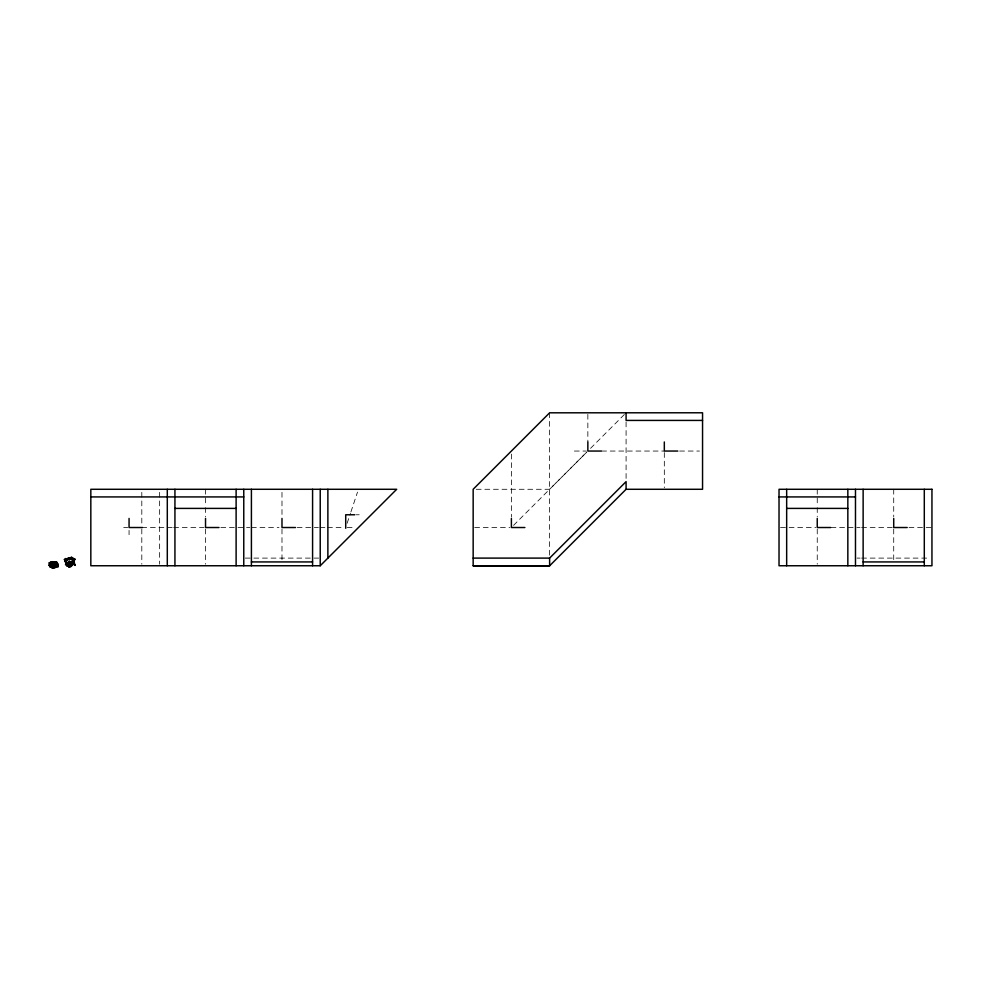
<?xml version="1.0" encoding="UTF-8"?>
<svg xmlns="http://www.w3.org/2000/svg" width="981" height="981" viewBox="0 0 981 981"><rect width="100%" height="100%" fill="white"/><g stroke="black" fill="none" stroke-linecap="round" stroke-linejoin="round"><path stroke-width="0.74" stroke-dasharray="4.91 3.68" d="M347.127 523.265L350.438 513.357M350.904 511.947L357.513 492.119M513.541 525.362L586.773 452.131M586.246 452.646L549.618 489.286L473.161 489.286M590.55 448.342L626.086 412.78M574.363 451.052L586.356 451.052M601.623 451.052L664.321 451.052M679.612 451.052L699.49 451.052M356.213 514.767L359.205 514.767M123.716 527.52L127.726 527.52M141.804 527.52L172.153 527.52M173.674 527.52L204.023 527.52M220.823 527.52L249.873 527.52M251.406 527.52L278.996 527.52M297.169 527.52L318.408 527.52M319.929 527.52L325.986 527.52M327.507 527.52L342.676 527.52M347.127 527.52L354.215 527.52M474.681 527.52L509.862 527.52M780.545 527.52L815.751 527.52M831.017 527.52L860.067 527.52M861.6 527.52L892.22 527.52M909.007 527.52L931.95 527.52M245.287 558.103L318.702 558.103M857.014 558.103L860.067 558.103M861.6 558.103L928.897 558.103M893.716 489.286L893.716 516.815M893.716 529.041L893.716 559.636M817.247 489.286L817.247 506.11M817.247 507.631L817.247 516.815M817.247 529.041L817.247 564.222M664.321 452.584L664.321 487.753M626.086 421.953L626.086 480.114M587.852 414.35L587.852 441.879M549.618 412.817L549.618 556.57M511.395 454.105L511.395 517.024M281.988 492.339L281.988 516.815M281.988 529.041L281.988 559.636M205.532 489.286L205.532 506.11M205.532 507.631L205.532 516.815M205.532 529.041L205.532 564.222M159.645 492.339L159.645 564.222M141.804 492.339L141.804 525.988M141.804 529.041L141.804 564.222M129.063 530.39L129.063 534.694"/><path stroke-width="1.47" d="M67.076 564.553L67.064 565.301L65.886 562.383M70.632 565.853L68.878 565.681L68.302 563.339L69.185 562.567L70.939 562.935L70.632 566.209L70.607 562.824L74.936 559.195L71.527 557.318L64.427 559.452L67.064 565.301M72.054 565.044L71.331 562.689L69.001 561.831L67.493 563.327L67.726 565.816L69.197 566.932L71.748 565.743L72.079 563.793L70.926 562.26M67.493 563.327L67.456 565.093L69.197 566.932M52.962 563.707L54.249 564.848L57.266 563.916L56.91 562.321L54.053 561.782L49.222 562.861L49.884 566.123L52.275 564.676L51.932 563.057L53.133 562.542L51.735 566.429L53.489 567.349L54.838 566.675L54.531 563.977L52.962 563.707L51.735 566.429L53.489 567.349L54.752 566.258L53.71 562.702L50.092 564.149L49.222 562.861L51.956 561.721L55.758 561.745L57.266 563.916L55.745 567.202L52.14 567.938L50.902 565.804M73.501 561.058L73.317 563.229M51.809 564.811L54.568 564.97L54.838 566.675L50.117 566.969L50.35 565.436L49.05 565.461L50.656 562.567L53.563 562.554L54.053 561.782L56.91 562.321M52.864 567.141L53.048 563.94M51.932 563.057L52.68 562.53L52.275 564.676L50.092 564.149L51.956 561.721L50.092 564.149L51.22 563.486L51.233 566.295L52.422 568.22L58.026 566.724L57.683 563.609L56.432 563.204M71.748 565.743L71.331 562.689L69.921 561.733L68.106 562.358M65.739 558.483L66.855 560.666L66.818 559.207L68.842 559.158L69.075 558.164L64.427 559.452L65.727 562.726L68.425 564.075M68.106 564.136L68.878 562.922L70.522 562.898L69.062 566.037L68.106 564.136L68.928 562.653L70.914 562.971L71.392 564.124L69.921 566.172L67.64 564.774M66.132 562.984L65.531 564.946L66.389 562.751M54.531 563.977L54.752 566.258M54.47 567.435L55.905 567.325L56.322 564.173M57.376 565.142L58.026 566.724M66.696 566.123L67.579 564.198M73.293 562.689L73.722 562.015L72.324 565.068L74.936 559.195L70.767 558.275L71.527 557.318L72.815 558.618L68.842 559.158M52.226 567.153L49.884 566.123L49.455 564.149L51.956 561.721M67.431 559.844L69.075 558.164L69.725 559.06L68.67 559.808M320.223 565.755L396.692 489.286L90.828 489.286L90.828 565.755L320.223 565.755L320.223 489.286M473.161 565.755L549.618 565.755L549.618 558.103L626.086 481.634L626.086 489.286L549.618 565.792L473.161 565.792L473.161 489.286L549.618 412.817L702.555 412.78L702.555 489.286L626.086 489.286M73.317 563.045L74.09 561.5L74.985 565.375L73.072 563.67M57.683 563.609L56.702 565.179M65.801 561.892L66.524 561.439M49.05 565.461L51.233 566.295L50.436 563.879L51.22 563.486M51.895 567.116L52.704 567.827L56.8 566.478M71.172 563.952L73.293 563.266M53.71 562.702L52.68 562.53M69.001 566.319L69.786 566.221M702.555 420.42L626.086 420.42L626.086 412.78M601.353 451.052L587.852 451.052L587.852 441.965M677.822 451.052L664.321 451.052L664.321 441.965M90.828 496.926L243.766 496.926M779.024 496.926L855.481 496.926M174.937 508.403L236.114 508.403M786.664 508.403L847.842 508.403M354.803 514.767L345.717 514.767L345.717 528.269M142.564 527.52L129.063 527.52L129.063 518.422M219.021 527.52L205.532 527.52L205.532 518.422M295.489 527.52L281.988 527.52L281.988 518.422M524.884 527.52L511.395 527.52L511.395 518.422M830.748 527.52L817.247 527.52L817.247 518.422M907.217 527.52L893.716 527.52L893.716 518.422M473.161 558.103L549.618 558.103M251.406 561.929L312.583 561.929M863.133 561.929L924.298 561.929M69.001 562.616L70.362 562.628M56.518 562.64L54.053 561.782M70.742 566.797L68.793 566.76L67.346 564.725M50.656 562.567L51.355 562.628M52.275 562.493L53.133 562.628M56.358 564.946L57.597 565.154L57.45 564.234M69.185 562.567L70.607 562.824M56.788 565.301L54.249 564.848L55.255 565.289M53.98 567.57L50.35 565.436L50.117 566.969M71.073 559.513L73.146 560.433M70.522 565.939L68.878 562.922M57.683 564.995L56.015 563.401L57.597 565.154M53.133 562.542L54.016 563.413M73.416 563.315L74.985 565.375L72.962 562.505M70.522 562.898L71.392 564.124M69.528 561.058L69.97 563.364M924.298 489.286L924.298 565.755M863.133 489.286L863.133 565.755M855.481 489.286L855.481 565.755M847.842 489.286L847.842 565.755M786.664 489.286L786.664 565.755M327.875 489.286L327.875 558.103M312.583 489.286L312.583 565.755M251.406 489.286L251.406 565.755M243.766 489.286L243.766 565.755M236.114 489.286L236.114 565.755M174.937 489.286L174.937 565.755M167.297 489.286L167.297 565.755M931.95 489.286L779.024 489.286L779.024 565.755L931.95 565.755L931.95 489.286"/></g></svg>
